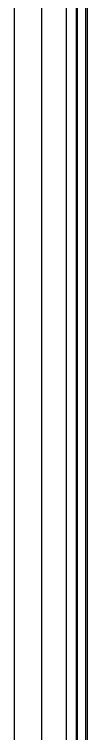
# Model space of a CAD drawing. Header units: metres. Extents: x -260 to 2001, y 2594 to 9590.
# Drawn here: x 194 to 240.9, y 3646.4 to 4109.5 of the extents above; entities that cross this region are included whole.
import ezdxf

# ---------------------------------------------------------------- set-up
doc = ezdxf.new("R2010")
doc.units = ezdxf.units.M

# ---------------------------------------------------------------- blocks, each defined once
blk = doc.blocks.new('ABB-IS2_80_80')
for p, q in [((0, 152.41), (0, 2052.41)), ((17.58, 152.41), (17.58, 2052.41)), ((33.4, 152.41), (33.4, 2052.41)), ((39.9, 152.41), (39.9, 2052.41)), ((40.49, 152.41), (40.49, 2052.41)), ((45.88, 152.41), (45.88, 2052.41)), ((46.9, 152.41), (46.9, 2052.41))]:
    blk.add_line(p, q)

msp = doc.modelspace()

# ---------------------------------------------------------------- block references
msp.add_blockref('ABB-IS2_80_80', (194, 2594))

doc.saveas('drawing.dxf')
